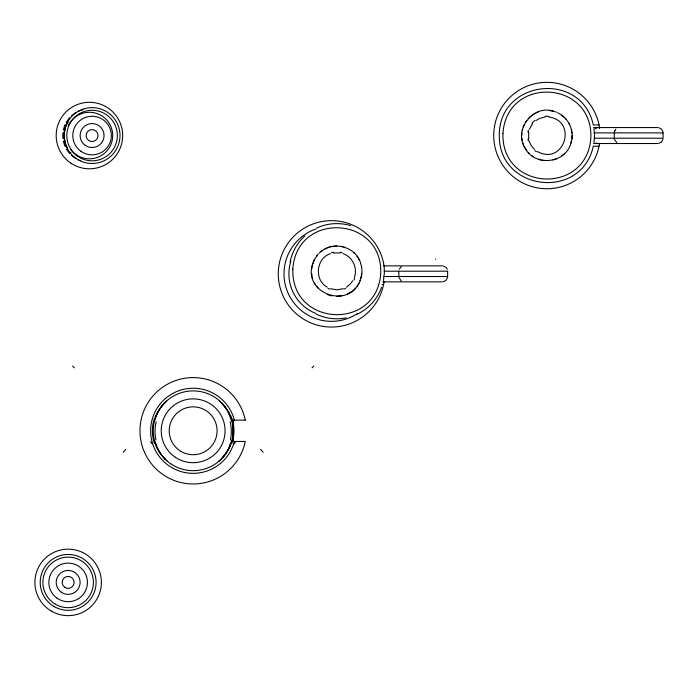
<?xml version="1.0" encoding="UTF-8"?>
<svg xmlns="http://www.w3.org/2000/svg" width="698" height="698" viewBox="0 0 698 698"><rect width="100%" height="100%" fill="white"/><g stroke="black" fill="none" stroke-linecap="round" stroke-linejoin="round"><path stroke-width="1.05" d="M313.053 262.71C301.204 293.727 350.213 310.462 360.526 279.697M361.52 276.12L362 271.199L361.52 266.278M570.205 145.201C563.504 163.925 534.668 166.011 525.289 148.508C512.829 130.098 533.298 103.766 554.229 111.427L549.378 110.511M521.755 135.552L521.877 133.082M571.95 138.012L572.072 135.552M572.124 137.218L572.046 138.213M594.007 142.532L594.522 135.552L594.007 128.563M311.753 268.739L312.111 266.296M361.826 273.668L360.028 280.832M528.656 131.913L528.656 139.181M571.043 142.872C574.812 131.311 568.748 117.744 557.693 112.762M384.075 281.774L384.092 281.643A53.196 53.196 0 0 1 302.531 318.497A53.196 53.196 0 0 1 302.932 228.97A53.196 53.196 0 0 1 384.17 266.601L384.336 273.537L383.481 280.491M522.244 130.639L522.514 129.435M571.592 140.455L570.99 142.854M290.098 261.916C292.078 251.978 297.304 242.73 304.825 235.933M154.441 421.147C156.352 413.417 160.653 406.306 166.595 401.018M231.876 440.438L229.694 446.816L226.484 452.723M312.329 265.074L314.554 259.316L318.105 254.273M360.866 278.502L361.198 277.315M593.091 147.112C580.396 200.841 498.581 190.737 499.306 135.552C498.581 80.366 580.396 70.262 593.091 123.982M614.676 130.936L614.388 131.922L615.863 129.13M447.558 277.49L446.083 280.282L443.291 281.748M663.004 139.181L661.53 141.973L658.738 143.439M290.857 261.139L290.551 262.151A42.561 42.561 0 0 0 315.801 313.428M155.157 418.634L155.628 417.247M231.16 442.942L230.689 444.329M354.322 277.472C357.934 268.172 352.499 256.794 343.058 253.671M381.605 287.236C377.435 298.997 368.439 308.926 357.14 314.231M523.23 127.071L524.172 124.794M529.381 129.278L532.522 123.738M156.335 415.441L157.347 413.207M229.982 446.135L228.979 448.369M313.542 261.576L314.597 259.342M399.23 269.245L401.263 266.749M158.001 411.933L159.851 408.827M228.316 449.643L221.379 458.996M358.371 284.138L358.973 283.056M352.76 280.771L349.951 284.365L346.365 287.166M525.332 122.612L526.711 120.562M226.257 453.072L224.529 455.436M160.261 408.217L161.77 406.157M356.992 286.189L357.708 285.177M69.468 117.761L66.345 122.071L67.776 123.11M316.578 256.21L317.337 255.241M161.971 405.913L164.885 402.641M224.355 455.663L223.805 456.335M223.63 456.544L218.893 461.282M354.575 288.989L355.43 288.1M528.273 118.651L530.951 116.104M563.81 154.188L564.699 153.342M352.787 290.691L353.72 289.879M320.792 251.708L321.769 250.948M320.827 251.751C333.312 240.548 355.509 246.708 360.526 262.71M561.899 155.759L562.876 155M71.641 115.598L75.942 112.465M70.908 152.295L69.468 153.333L66.345 149.032M531.928 115.344L532.94 114.629M535.82 120.597L539.79 118.346L545.086 117.02M351.775 291.406L347.543 293.945M533.979 113.975L535.052 113.364M324.928 249.011L326.036 248.462M536.16 112.806L538.437 111.863M316.438 228.167C326.996 223.142 339.42 222.208 350.605 225.655M556.542 158.795L553.025 159.955M327.161 247.956L329.482 247.127M330.52 253.671C316.054 258.033 313.934 280.072 327.214 287.166M343.058 288.728L336.785 289.818L330.52 288.728M78.673 111.078L83.734 109.429M64.993 140.691L63.309 141.24L64.949 146.301L66.642 145.751M330.678 246.795L336.785 246.045M346.077 317.895C336.139 319.885 325.591 318.576 316.438 314.231M333.155 252.938L340.423 252.938M341.697 295.873L336.785 296.362M593.021 124.907L599.006 124.907M593.597 127.568L657.76 127.568M64.6 132.89L62.829 132.89L62.829 138.213L64.6 138.213M594.321 132.89L613.961 132.89M594.321 138.213L613.961 138.213M593.597 143.526L657.76 143.526M593.021 146.187L599.006 146.187M383.438 265.877L442.314 265.877M384.362 271.199L398.514 271.199M447.619 271.199L398.855 271.199L398.855 276.521L447.619 276.521M383.525 276.521L398.514 276.521M382.792 281.844L442.314 281.844M382.172 284.496L383.56 284.496M548.741 117.02C578.214 120.902 564.097 166.194 537.347 151.518M542.006 160.226L544.449 160.584M341.697 246.525L342.901 246.795M330.678 295.603L331.882 295.873M540.802 159.955L538.437 159.24M658.738 127.655L661.53 129.13L663.004 131.922M443.291 265.973L446.083 267.439L447.27 269.245M66.642 125.352L64.949 124.802L63.309 129.863L64.993 130.413M78.673 160.025L80.698 160.68M344.088 247.127L345.266 247.511M329.482 295.271L327.161 294.443M531.928 155.759L532.94 156.465M71.641 155.506L75.942 158.629M561.899 115.344L564.699 117.761M616.709 142.662L614.388 139.181M401.263 280.971L398.951 277.49M167.424 461.282L165.06 459.118M219.722 401.018L220.35 401.594M220.219 401.472L227.408 410.328L231.876 421.147M534.415 149.346L530.942 145.123L529.101 140.952M353.685 252.563L354.575 253.409M165.086 459.136L160.261 453.36M164.937 458.996L164.396 458.438M528.273 152.443L529.128 153.342M222.069 403.296L223.63 405.032M163.917 457.932L162.852 456.736M565.555 118.651L566.366 119.594M318.148 288.1L316.578 286.189M224.547 406.157L225.149 406.951M161.77 455.419L161.369 454.895M225.323 407.178L226.056 408.217M160.95 454.337L157.067 447.793L154.441 440.438M525.995 149.529L526.711 150.532M356.992 256.21L357.708 257.222M226.466 408.827L228.316 411.933M159.833 452.723L158.001 449.643M525.332 148.482L524.172 146.31M358.371 258.269L359.531 260.441M314.597 283.056L315.208 284.138M569.106 123.694L569.655 124.794M228.979 413.207L229.982 415.441M157.347 448.369L156.335 446.135M230.689 417.247L231.16 418.634M155.628 444.329L155.157 442.942M522.837 142.854L523.23 144.024M360.473 262.727L361.468 266.296M312.329 277.324L312.66 278.519M571.322 129.435L571.95 133.082M599.512 127.621L599.582 128.083M521.877 138.012L522.244 140.455M311.753 273.668L312.111 276.111M447.654 271.199L447.654 276.521M354.715 278.301A19.282 19.282 0 0 1 353.921 280.055M345.65 288.326A19.282 19.282 0 0 1 343.887 289.129M329.692 289.129A19.282 19.282 0 0 1 327.929 288.326M331.48 252.659A19.282 19.282 0 0 1 333.278 252.24M340.301 252.24A19.282 19.282 0 0 1 342.099 252.659M318.925 253.33A25.268 25.268 0 0 1 320.199 252.144M536.361 151.693A19.282 19.282 0 0 1 534.764 150.524M528.377 140.856A19.282 19.282 0 0 1 527.95 139.059M527.95 132.044A19.282 19.282 0 0 1 528.377 130.247M531.946 123.398A19.282 19.282 0 0 1 534.764 120.579M545.182 116.348A19.282 19.282 0 0 1 548.645 116.348M570.964 143.291A25.268 25.268 0 0 1 570.379 144.922M555.355 111.732A25.268 25.268 0 0 1 556.594 112.212M231.928 418.329A35.711 32.588 90 0 1 231.928 443.256M230.506 415.066A29.333 20.766 81.2 0 1 231.239 416.924M228.473 411.637A20.957 9.397 73.4 0 1 229.153 412.937M260.581 449.39A232.748 2.801 49.3 0 1 263.111 452.252M230.148 421.688A35.685 29.953 87.2 0 1 230.401 439.967M234.17 443.806A242.093 3.429 -50.2 0 1 235.715 441.825M312.032 367.837A347.447 1.815 -45.5 0 1 313.768 366.049M435.561 259.106A369.6 1.082 -43.9 0 1 435.77 258.897M228.787 448.081A20.957 8.865 -72.7 0 1 228.159 449.329M230.113 443.989A29.333 19.518 -79.8 0 1 229.45 445.752M154.398 443.256A35.711 32.588 90 0 1 154.398 418.329M155.078 416.924A29.333 20.766 -81.2 0 1 155.811 415.066M157.172 412.937A20.957 9.397 -73.4 0 1 157.844 411.637M123.214 452.252A232.748 2.801 -49.3 0 1 125.736 449.39M155.916 439.967A35.685 29.953 -87.2 0 1 156.169 421.688M150.602 441.825A242.093 3.429 50.2 0 1 152.155 443.806M72.548 366.049A347.447 1.815 45.5 0 1 74.293 367.837M-49.453 258.897A369.6 1.082 43.9 0 1 -49.244 259.106M158.158 449.329A20.957 8.865 72.7 0 1 157.53 448.081M156.867 445.752A29.333 19.518 79.8 0 1 156.204 443.989M234.362 441.433A42.561 42.561 0 0 1 168.855 465.723A42.561 42.561 0 0 1 168.855 395.853A42.561 42.561 0 0 1 234.362 420.152M357.149 313.786A47.473 47.473 0 0 1 288.815 294.704A47.473 47.473 0 0 1 315.74 229.066M599.547 143.282A53.196 53.196 0 0 1 517.977 180.189A53.196 53.196 0 0 1 518.378 90.653A53.196 53.196 0 0 1 599.617 128.292M595.324 128.702A5.191 3.202 -63.1 0 1 596.816 127.943M596.816 143.16A5.191 3.202 63.1 0 1 596.205 142.933M67.252 147.662A25.268 25.268 0 0 1 68.168 121.888M68.256 125.884A23.27 23.27 0 0 1 102.475 116.278A23.27 23.27 0 0 1 106.27 151.614A23.27 23.27 0 0 1 70.795 149.494M292.837 269.044C290.926 326.943 376.964 331.175 380.742 273.363C382.652 215.464 296.615 211.232 292.837 269.044M502.961 133.388C501.051 191.287 587.088 195.519 590.866 137.707C592.777 79.808 506.739 75.576 502.961 133.388M663.056 132.89L614.292 132.89L614.292 138.213L663.056 138.213L663.1 132.89M245.277 420.152L233.053 420.152L233.053 441.433L245.277 441.433A53.196 53.196 0 0 1 163.533 474.972A53.196 53.196 0 0 1 163.533 386.605A53.196 53.196 0 0 1 245.277 420.152M64.705 587.288A5.985 5.985 0 0 0 74.11 582.935A5.985 5.985 0 0 0 65.629 576.967A5.985 5.985 0 0 0 64.705 587.288M61.258 592.183A11.971 11.971 0 0 0 80.069 583.476A11.971 11.971 0 0 0 63.117 571.54A11.971 11.971 0 0 0 61.258 592.183M57.044 598.169A19.282 19.282 0 0 0 87.355 584.13A19.282 19.282 0 0 0 60.045 564.9A19.282 19.282 0 0 0 57.044 598.169M54.182 606.588A27.929 27.929 0 0 0 96.08 582.402A27.929 27.929 0 0 0 54.182 558.208A27.929 27.929 0 0 0 54.182 606.588M55.517 604.285A25.268 25.268 0 0 0 93.419 582.402A25.268 25.268 0 0 0 55.517 560.511A25.268 25.268 0 0 0 55.517 604.285M51.521 611.195A33.251 33.251 0 0 0 101.393 582.402A33.251 33.251 0 0 0 51.521 553.601A33.251 33.251 0 0 0 51.521 611.195M181.192 451.519A23.941 23.941 0 0 0 217.095 430.788A23.941 23.941 0 0 0 181.192 410.058A23.941 23.941 0 0 0 181.192 451.519M170.801 463.83A39.899 39.899 0 0 0 232.958 433.633A39.899 39.899 0 0 0 175.73 394.902A39.899 39.899 0 0 0 170.801 463.83M175.268 457.225A31.916 31.916 0 0 0 224.992 433.065A31.916 31.916 0 0 0 179.212 402.083A31.916 31.916 0 0 0 175.268 457.225M70.795 163.088A33.251 33.251 0 0 0 122.586 137.925A33.251 33.251 0 0 0 74.895 105.642A33.251 33.251 0 0 0 70.795 163.088M85.191 145.332A11.971 11.971 0 0 0 104.011 136.625A11.971 11.971 0 0 0 87.058 124.689A11.971 11.971 0 0 0 85.191 145.332M88.637 140.446A5.985 5.985 0 0 0 98.043 136.084A5.985 5.985 0 0 0 89.571 130.116A5.985 5.985 0 0 0 88.637 140.446M80.985 151.318A19.282 19.282 0 0 0 111.287 137.279A19.282 19.282 0 0 0 83.987 118.049A19.282 19.282 0 0 0 80.985 151.318M76.003 158.385A27.929 27.929 0 0 0 119.899 138.056A27.929 27.929 0 0 0 80.349 110.205A27.929 27.929 0 0 0 76.003 158.385M77.539 156.212A25.268 25.268 0 0 0 117.255 137.82A25.268 25.268 0 0 0 81.465 112.622A25.268 25.268 0 0 0 77.539 156.212"/></g></svg>
